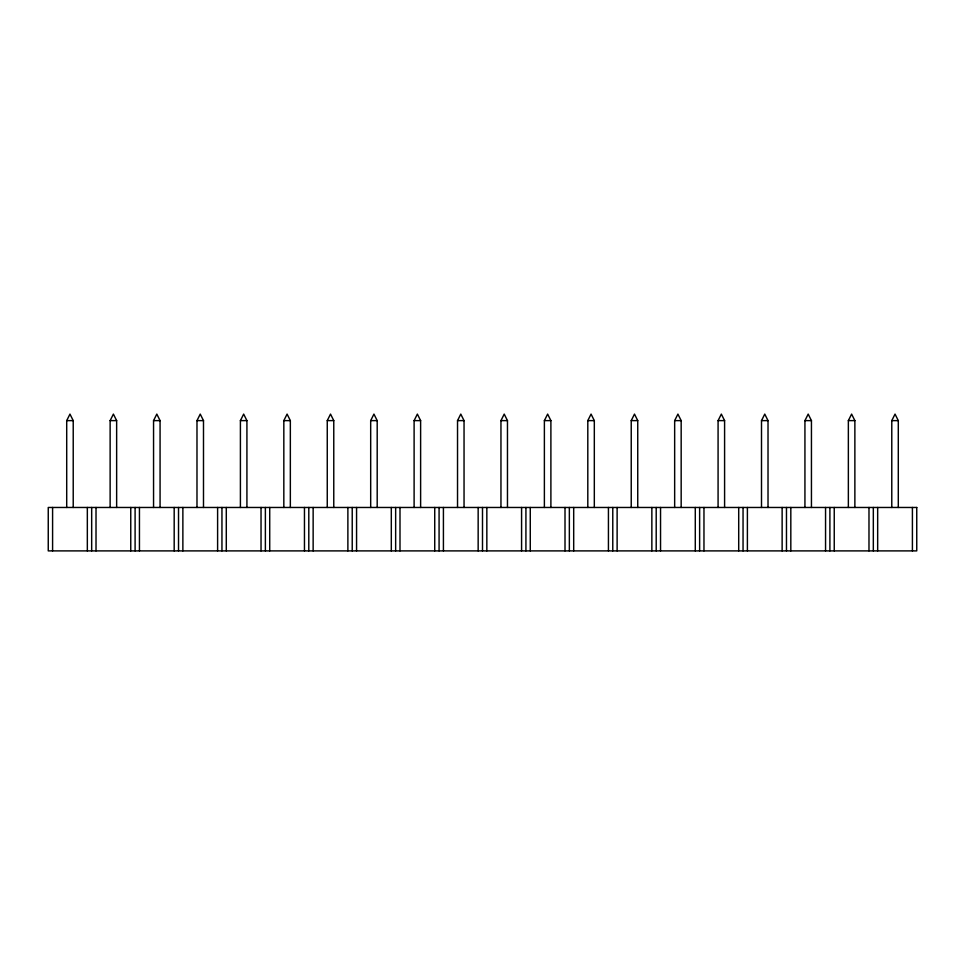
<?xml version="1.0" encoding="UTF-8"?>
<svg xmlns="http://www.w3.org/2000/svg" width="965" height="965" viewBox="0 0 965 965"><rect width="100%" height="100%" fill="white"/><g stroke="black" fill="none" stroke-linecap="round" stroke-linejoin="round"><path stroke-width="1.45" d="M66.706 507.469L66.706 420.619L69.963 414.106L73.219 420.619L73.219 507.469M110.131 507.469L110.131 420.619L113.388 414.106L116.644 420.619L116.644 507.469M153.556 507.469L153.556 420.619L156.812 414.106L160.069 420.619L160.069 507.469M196.981 507.469L196.981 420.619L200.238 414.106L203.494 420.619L203.494 507.469M240.406 507.469L240.406 420.619L243.663 414.106L246.919 420.619L246.919 507.469M283.831 507.469L283.831 420.619L287.088 414.106L290.344 420.619L290.344 507.469M327.256 507.469L327.256 420.619L330.512 414.106L333.769 420.619L333.769 507.469M370.681 507.469L370.681 420.619L373.938 414.106L377.194 420.619L377.194 507.469M414.106 507.469L414.106 420.619L417.363 414.106L420.619 420.619L420.619 507.469M457.531 507.469L457.531 420.619L460.788 414.106L464.044 420.619L464.044 507.469M500.956 507.469L500.956 420.619L504.213 414.106L507.469 420.619L507.469 507.469M544.381 507.469L544.381 420.619L547.638 414.106L550.894 420.619L550.894 507.469M587.806 507.469L587.806 420.619L591.062 414.106L594.319 420.619L594.319 507.469M631.231 507.469L631.231 420.619L634.488 414.106L637.744 420.619L637.744 507.469M674.656 507.469L674.656 420.619L677.913 414.106L681.169 420.619L681.169 507.469M718.081 507.469L718.081 420.619L721.337 414.106L724.594 420.619L724.594 507.469M761.506 507.469L761.506 420.619L764.763 414.106L768.019 420.619L768.019 507.469M804.931 507.469L804.931 420.619L808.188 414.106L811.444 420.619L811.444 507.469M848.356 507.469L848.356 420.619L851.613 414.106L854.869 420.619L854.869 507.469M891.781 507.469L891.781 420.619L895.038 414.106L898.294 420.619L898.294 507.469M66.706 420.619L73.219 420.619M110.131 420.619L116.644 420.619M153.556 420.619L160.069 420.619M196.981 420.619L203.494 420.619M240.406 420.619L246.919 420.619M283.831 420.619L290.344 420.619M327.256 420.619L333.769 420.619M370.681 420.619L377.194 420.619M414.106 420.619L420.619 420.619M457.531 420.619L464.044 420.619M500.956 420.619L507.469 420.619M544.381 420.619L550.894 420.619M587.806 420.619L594.319 420.619M631.231 420.619L637.744 420.619M674.656 420.619L681.169 420.619M718.081 420.619L724.594 420.619M761.506 420.619L768.019 420.619M804.931 420.619L811.444 420.619M848.356 420.619L854.869 420.619M891.781 420.619L898.294 420.619M912.408 507.469L912.408 550.894M877.668 507.469L877.668 550.894M873.325 507.469L873.325 550.894M868.982 507.469L868.982 550.894M834.243 507.469L834.243 550.894M829.9 507.469L829.9 550.894M825.558 507.469L825.558 550.894M790.818 507.469L790.818 550.894M786.475 507.469L786.475 550.894M782.133 507.469L782.133 550.894M747.393 507.469L747.393 550.894M743.05 507.469L743.05 550.894M738.707 507.469L738.707 550.894M703.968 507.469L703.968 550.894M699.625 507.469L699.625 550.894M695.283 507.469L695.283 550.894M660.543 507.469L660.543 550.894M656.2 507.469L656.2 550.894M651.857 507.469L651.857 550.894M617.118 507.469L617.118 550.894M612.775 507.469L612.775 550.894M608.433 507.469L608.433 550.894M573.692 507.469L573.692 550.894M569.35 507.469L569.35 550.894M565.008 507.469L565.008 550.894M530.268 507.469L530.268 550.894M525.925 507.469L525.925 550.894M521.582 507.469L521.582 550.894M486.843 507.469L486.843 550.894M482.5 507.469L482.5 550.894M478.157 507.469L478.157 550.894M443.418 507.469L443.418 550.894M439.075 507.469L439.075 550.894M434.733 507.469L434.733 550.894M399.993 507.469L399.993 550.894M395.65 507.469L395.65 550.894M391.308 507.469L391.308 550.894M356.568 507.469L356.568 550.894M352.225 507.469L352.225 550.894M347.882 507.469L347.882 550.894M313.143 507.469L313.143 550.894M308.8 507.469L308.8 550.894M304.458 507.469L304.458 550.894M269.718 507.469L269.718 550.894M265.375 507.469L265.375 550.894M261.033 507.469L261.033 550.894M226.292 507.469L226.292 550.894M221.95 507.469L221.95 550.894M217.608 507.469L217.608 550.894M182.868 507.469L182.868 550.894M178.525 507.469L178.525 550.894M174.183 507.469L174.183 550.894M139.442 507.469L139.442 550.894M135.1 507.469L135.1 550.894M130.758 507.469L130.758 550.894M96.017 507.469L96.017 550.894M91.675 507.469L91.675 550.894M87.333 507.469L87.333 550.894M52.593 507.469L52.593 550.894M916.75 507.469L48.25 507.469L48.25 550.894L916.75 550.894L916.75 507.469"/></g></svg>
